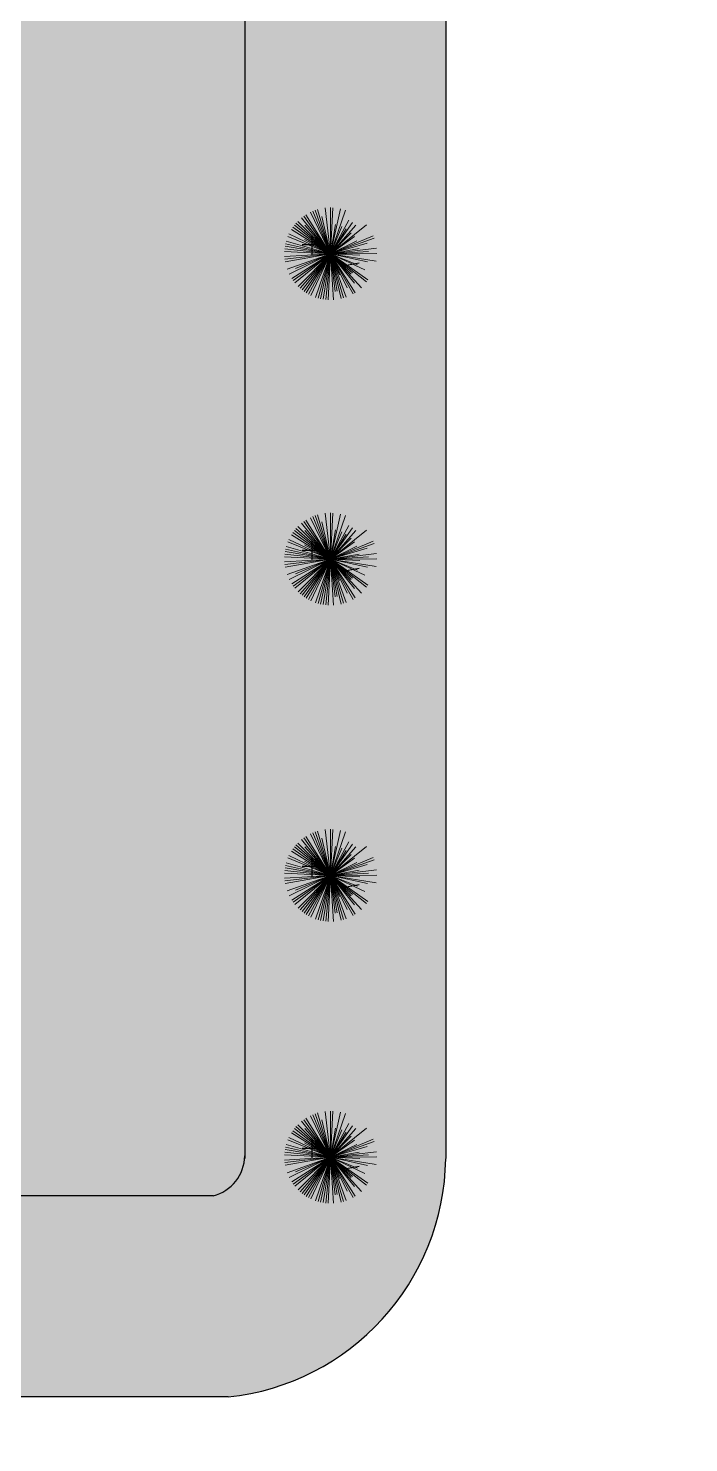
# Model space of a CAD drawing. Header units: millimetres. Extents: x -1544140 to 7445918, y -1294905 to 2019878.
# Drawn here: x 1798768 to 1799601, y 40757 to 42539 of the extents above; entities that cross this region are included whole.
import ezdxf

# ---------------------------------------------------------------- set-up
doc = ezdxf.new("R2010")
doc.units = ezdxf.units.MM
doc.header["$MEASUREMENT"] = 0
doc.layers.add('marc det', color=74, linetype='Continuous', lineweight=18)
picture_1 = doc.add_image_def('image5.png', size_in_pixel=(1482, 826))

msp = doc.modelspace()

# ---------------------------------------------------------------- hatches: boundary and pattern name
at = {"true_color": 0x8dc133, "transparency": 33554687}
h = msp.add_hatch(color=65, dxfattribs=at)
h.dxf.hatch_style = 1
h.paths.add_polyline_path([(1799294.3, 41123.3), (1799294.3, 43402.9, 0.352206), (1798795.6, 43794.6), (1795784.3, 43794.6, 0.266602), (1795426.2, 43411.2), (1795426.2, 41220.7, 0.323619), (1795829.8, 40814.3), (1799019.9, 40814.3, 0.388077)])
h.paths.add_polyline_path([(1799001.2, 41067.7), (1795854.3, 41067.7, -0.285044), (1795679.7, 41244.1), (1795679.7, 43377, -0.211803), (1795828.8, 43541.1), (1798797.3, 43541.1, -0.326949), (1799040.8, 43368.8), (1799040.8, 41120.8, -0.351898)], flags=16)
at = {"true_color": 0xb8d93f, "transparency": 33554687}
h = msp.add_hatch(color=63, dxfattribs=at)
h.dxf.hatch_style = 1
h.paths.add_polyline_path([(1799040.8, 43368.8, 0.326949), (1798797.3, 43541.1), (1795828.8, 43541.1, 0.386529), (1795679.7, 43204.8), (1795679.7, 41244.1, 0.417198), (1795963.9, 41067.7), (1799001.2, 41067.7, 0.351898), (1799040.8, 41120.8)])

# ---------------------------------------------------------------- linework, layer by layer
at = {"color": 116, "true_color": 0x136734}
for p, q in [((1799125.5, 42278.4), (1799125.5, 42253.7)), ((1799137.8, 42266.1), (1799113.2, 42266.1)), ((1799125.5, 41893.5), (1799125.5, 41868.9)), ((1799137.8, 41881.2), (1799113.2, 41881.2)), ((1799125.5, 41494.9), (1799125.5, 41470.2)), ((1799137.8, 41482.6), (1799113.2, 41482.6)), ((1799137.8, 41127.4), (1799113.2, 41127.4)), ((1799125.5, 41139.8), (1799125.5, 41115.1))]:
    msp.add_line(p, q, dxfattribs=at)
at = {"color": 116, "lineweight": -2, "true_color": 0x136734}
for p, q in [((1799166.6, 42240.2), (1799185.2, 42243.5)), ((1799166.6, 41855.3), (1799185.2, 41858.6)), ((1799166.6, 41456.7), (1799185.2, 41460)), ((1799166.6, 41101.6), (1799185.2, 41104.9))]:
    msp.add_line(p, q, dxfattribs=at)
for points in [[(1799294.3, 43402.9), (1799294.3, 41114.6)], [(1799040.8, 43368.8), (1799040.8, 41114.6)], [(1799001.2, 41067.7), (1795854.3, 41067.7)], [(1799019.9, 40814.3), (1795829.8, 40814.3)]]:
    msp.add_lwpolyline(points)
for radius, start in [(52.9, 284.4217), (306.3, 275.9777)]:
    msp.add_arc((1798988, 41118.9), radius, start, 359.182)
at = {"layer": 'marc det', "color": 116, "true_color": 0x136734}
for p, q in [((1799149.1, 42255.1), (1799117.9, 42304.1)), ((1799149.1, 42255.1), (1799123.6, 42307.3)), ((1799149.1, 42255.1), (1799126.6, 42308.7)), ((1799149.1, 42255.1), (1799129.6, 42309.8)), ((1799149.1, 42255.1), (1799132.7, 42310.9)), ((1799149.1, 42255.1), (1799142.3, 42312.8)), ((1799149.1, 42255.1), (1799148.8, 42313.2)), ((1799149.1, 42255.1), (1799152, 42313.1)), ((1799149.1, 42255.1), (1799161.7, 42311.8)), ((1799149.1, 42255.1), (1799168, 42310.1)), ((1799149.1, 42255.1), (1799099.7, 42285.7)), ((1799101.5, 42288.4), (1799149.1, 42255.1)), ((1799149.1, 42255.1), (1799101.5, 42288.4)), ((1799149.1, 42255.1), (1799103.5, 42291.1)), ((1799149.1, 42255.1), (1799105.5, 42293.6)), ((1799149.1, 42255.1), (1799107.8, 42295.9)), ((1799149.1, 42255.1), (1799112.6, 42300.3)), ((1799149.1, 42255.1), (1799115.2, 42302.3)), ((1799149.1, 42255.1), (1799116.7, 42291)), ((1799149.1, 42255.1), (1799138.1, 42302.2)), ((1799149.1, 42255.1), (1799172.2, 42297.4)), ((1799149.1, 42255.1), (1799176.7, 42294.5)), ((1799176.7, 42294.5), (1799149.1, 42255.1)), ((1799149.1, 42255.1), (1799155.1, 42291.8)), ((1799149.1, 42255.1), (1799194.4, 42291.6)), ((1799149.1, 42255.1), (1799181, 42291.1)), ((1799149.1, 42255.1), (1799163.1, 42289.4)), ((1799149.1, 42255.1), (1799168.6, 42286.6)), ((1799149.1, 42255.1), (1799092.4, 42267.7)), ((1799149.1, 42255.1), (1799093.2, 42270.8)), ((1799149.1, 42255.1), (1799095.3, 42277)), ((1799149.1, 42255.1), (1799096.6, 42280)), ((1799149.1, 42255.1), (1799116.4, 42272.9)), ((1799149.1, 42255.1), (1799175.1, 42281.4)), ((1799149.1, 42255.1), (1799202.7, 42277.7)), ((1799149.1, 42255.1), (1799179.1, 42276.6)), ((1799149.1, 42255.1), (1799203.9, 42274.6)), ((1799149.1, 42255.1), (1799182.2, 42271.3)), ((1799149.1, 42255.1), (1799195.1, 42268.6)), ((1799149.1, 42255.1), (1799091.1, 42258)), ((1799149.1, 42255.1), (1799091.1, 42251.5)), ((1799149.1, 42255.1), (1799091.3, 42261.2)), ((1799149.1, 42255.1), (1799091.4, 42248.2)), ((1799149.1, 42255.1), (1799091.7, 42264.5)), ((1799149.1, 42255.1), (1799091.9, 42245)), ((1799149.1, 42255.1), (1799094.4, 42235.6)), ((1799149.1, 42255.1), (1799096.9, 42229.5)), ((1799149.1, 42255.1), (1799100.1, 42223.9)), ((1799149.1, 42255.1), (1799101.9, 42221.2)), ((1799149.1, 42255.1), (1799103.9, 42218.6)), ((1799149.1, 42255.1), (1799104.7, 42236.4)), ((1799149.1, 42255.1), (1799108.3, 42213.7)), ((1799149.1, 42255.1), (1799110.6, 42211.5)), ((1799149.1, 42255.1), (1799113.1, 42209.4)), ((1799115.8, 42207.5), (1799149.1, 42255.1)), ((1799149.1, 42255.1), (1799118.5, 42205.7)), ((1799149.1, 42255.1), (1799121.3, 42204)), ((1799149.1, 42255.1), (1799124.2, 42202.6)), ((1799149.1, 42255.1), (1799130.2, 42200.1)), ((1799149.1, 42255.1), (1799133.4, 42199.1)), ((1799149.1, 42255.1), (1799136.5, 42198.3)), ((1799149.1, 42255.1), (1799139.7, 42197.7)), ((1799149.1, 42255.1), (1799143, 42197.3)), ((1799149.1, 42255.1), (1799146.2, 42197)), ((1799148.5, 42255.6), (1799196.1, 42222.3)), ((1799148.5, 42255.6), (1799194.2, 42219.7)), ((1799196.1, 42222.3), (1799148.5, 42255.6)), ((1799149.1, 42255.1), (1799206.9, 42261.9)), ((1799149.1, 42255.1), (1799185.3, 42261.5)), ((1799149.1, 42255.1), (1799196.9, 42258.1)), ((1799149.1, 42255.1), (1799207.3, 42255.4)), ((1799149.1, 42255.1), (1799154.8, 42207.6)), ((1799149.1, 42255.1), (1799152.7, 42197.1)), ((1799149.1, 42255.1), (1799157.4, 42208)), ((1799149.1, 42255.1), (1799168.6, 42200.3)), ((1799149.1, 42255.1), (1799165.5, 42199.3)), ((1799149.1, 42255.1), (1799162.4, 42198.5)), ((1799149.1, 42255.1), (1799177.5, 42204.4)), ((1799149.1, 42255.1), (1799170.1, 42212.2)), ((1799149.1, 42255.1), (1799180.3, 42206)), ((1799149.1, 42255.1), (1799185.8, 42253.2)), ((1799149.1, 42255.1), (1799206.5, 42245.7)), ((1799149.1, 42255.1), (1799195.8, 42244.7)), ((1799149.1, 42255.1), (1799183.1, 42241.3)), ((1799149.1, 42255.1), (1799160.4, 42228.3)), ((1799149.1, 42255.1), (1799175.2, 42229.4)), ((1799149.1, 42255.1), (1799176.6, 42230.9)), ((1799149.1, 42255.1), (1799192.3, 42234.6)), ((1799149.1, 42255.1), (1799179.1, 42218)), ((1799149.1, 42255.1), (1799188.1, 42212)), ((1799149.1, 41870.2), (1799107.8, 41911.1)), ((1799149.1, 41870.2), (1799112.6, 41915.5)), ((1799149.1, 41870.2), (1799115.2, 41917.4)), ((1799149.1, 41870.2), (1799117.9, 41919.3)), ((1799149.1, 41870.2), (1799123.6, 41922.4)), ((1799149.1, 41870.2), (1799126.6, 41923.8)), ((1799149.1, 41870.2), (1799129.6, 41925)), ((1799149.1, 41870.2), (1799132.7, 41926)), ((1799149.1, 41870.2), (1799138.1, 41917.3)), ((1799149.1, 41870.2), (1799142.3, 41928)), ((1799149.1, 41870.2), (1799148.8, 41928.4)), ((1799149.1, 41870.2), (1799152, 41928.3)), ((1799149.1, 41870.2), (1799161.7, 41927)), ((1799149.1, 41870.2), (1799168, 41925.2)), ((1799149.1, 41870.2), (1799172.2, 41912.5)), ((1799149.1, 41870.2), (1799096.6, 41895.1)), ((1799149.1, 41870.2), (1799099.7, 41900.9)), ((1799101.5, 41903.6), (1799149.1, 41870.2)), ((1799149.1, 41870.2), (1799101.5, 41903.6)), ((1799149.1, 41870.2), (1799103.5, 41906.2)), ((1799149.1, 41870.2), (1799105.5, 41908.7)), ((1799149.1, 41870.2), (1799116.7, 41906.1)), ((1799149.1, 41870.2), (1799176.7, 41909.6)), ((1799176.7, 41909.6), (1799149.1, 41870.2)), ((1799149.1, 41870.2), (1799155.1, 41906.9)), ((1799149.1, 41870.2), (1799194.4, 41906.7)), ((1799149.1, 41870.2), (1799181, 41906.3)), ((1799149.1, 41870.2), (1799163.1, 41904.6)), ((1799149.1, 41870.2), (1799168.6, 41901.7)), ((1799149.1, 41870.2), (1799175.1, 41896.5)), ((1799149.1, 41870.2), (1799091.3, 41876.4)), ((1799149.1, 41870.2), (1799091.7, 41879.6)), ((1799149.1, 41870.2), (1799092.4, 41882.8)), ((1799149.1, 41870.2), (1799093.2, 41886)), ((1799149.1, 41870.2), (1799095.3, 41892.1)), ((1799149.1, 41870.2), (1799116.4, 41888.1)), ((1799149.1, 41870.2), (1799202.7, 41892.8)), ((1799149.1, 41870.2), (1799179.1, 41891.8)), ((1799149.1, 41870.2), (1799203.9, 41889.7)), ((1799149.1, 41870.2), (1799182.2, 41886.4)), ((1799149.1, 41870.2), (1799195.1, 41883.8)), ((1799149.1, 41870.2), (1799206.9, 41877.1)), ((1799149.1, 41870.2), (1799185.3, 41876.6)), ((1799149.1, 41870.2), (1799091.1, 41873.1)), ((1799149.1, 41870.2), (1799091.1, 41866.6)), ((1799149.1, 41870.2), (1799091.4, 41863.4)), ((1799149.1, 41870.2), (1799091.9, 41860.1)), ((1799149.1, 41870.2), (1799094.4, 41850.7)), ((1799149.1, 41870.2), (1799096.9, 41844.7)), ((1799149.1, 41870.2), (1799100.1, 41839)), ((1799149.1, 41870.2), (1799101.9, 41836.3)), ((1799149.1, 41870.2), (1799103.9, 41833.7)), ((1799149.1, 41870.2), (1799104.7, 41851.5)), ((1799149.1, 41870.2), (1799108.3, 41828.9)), ((1799149.1, 41870.2), (1799110.6, 41826.6)), ((1799149.1, 41870.2), (1799113.1, 41824.6)), ((1799115.8, 41822.6), (1799149.1, 41870.2)), ((1799149.1, 41870.2), (1799118.5, 41820.8)), ((1799149.1, 41870.2), (1799121.3, 41819.2)), ((1799149.1, 41870.2), (1799124.2, 41817.7)), ((1799149.1, 41870.2), (1799130.2, 41815.2)), ((1799149.1, 41870.2), (1799133.4, 41814.3)), ((1799149.1, 41870.2), (1799136.5, 41813.5)), ((1799149.1, 41870.2), (1799139.7, 41812.8)), ((1799149.1, 41870.2), (1799143, 41812.4)), ((1799149.1, 41870.2), (1799146.2, 41812.2)), ((1799148.5, 41870.8), (1799196.1, 41837.4)), ((1799148.5, 41870.8), (1799194.2, 41834.8)), ((1799196.1, 41837.4), (1799148.5, 41870.8)), ((1799149.1, 41870.2), (1799196.9, 41873.2)), ((1799149.1, 41870.2), (1799207.3, 41870.6)), ((1799149.1, 41870.2), (1799154.8, 41822.8)), ((1799149.1, 41870.2), (1799152.7, 41812.2)), ((1799149.1, 41870.2), (1799157.4, 41823.2)), ((1799149.1, 41870.2), (1799168.6, 41815.5)), ((1799149.1, 41870.2), (1799165.5, 41814.5)), ((1799149.1, 41870.2), (1799162.4, 41813.6)), ((1799149.1, 41870.2), (1799177.5, 41819.5)), ((1799149.1, 41870.2), (1799170.1, 41827.3)), ((1799149.1, 41870.2), (1799180.3, 41821.2)), ((1799149.1, 41870.2), (1799185.8, 41868.4)), ((1799149.1, 41870.2), (1799206.5, 41860.8)), ((1799149.1, 41870.2), (1799195.8, 41859.9)), ((1799149.1, 41870.2), (1799183.1, 41856.4)), ((1799149.1, 41870.2), (1799160.4, 41843.4)), ((1799149.1, 41870.2), (1799175.2, 41844.5)), ((1799149.1, 41870.2), (1799176.6, 41846)), ((1799149.1, 41870.2), (1799192.3, 41849.8)), ((1799149.1, 41870.2), (1799179.1, 41833.1)), ((1799149.1, 41870.2), (1799188.1, 41827.1)), ((1799149.1, 41471.6), (1799115.2, 41518.8)), ((1799149.1, 41471.6), (1799117.9, 41520.6)), ((1799149.1, 41471.6), (1799123.6, 41523.8)), ((1799149.1, 41471.6), (1799126.6, 41525.2)), ((1799149.1, 41471.6), (1799129.6, 41526.3)), ((1799149.1, 41471.6), (1799132.7, 41527.3)), ((1799149.1, 41471.6), (1799138.1, 41518.7)), ((1799149.1, 41471.6), (1799142.3, 41529.3)), ((1799149.1, 41471.6), (1799148.8, 41529.7)), ((1799149.1, 41471.6), (1799152, 41529.6)), ((1799149.1, 41471.6), (1799161.7, 41528.3)), ((1799149.1, 41471.6), (1799168, 41526.6)), ((1799149.1, 41471.6), (1799099.7, 41502.2)), ((1799101.5, 41504.9), (1799149.1, 41471.6)), ((1799149.1, 41471.6), (1799101.5, 41504.9)), ((1799149.1, 41471.6), (1799103.5, 41507.6)), ((1799149.1, 41471.6), (1799105.5, 41510.1)), ((1799149.1, 41471.6), (1799107.8, 41512.4)), ((1799149.1, 41471.6), (1799112.6, 41516.8)), ((1799149.1, 41471.6), (1799116.7, 41507.5)), ((1799149.1, 41471.6), (1799172.2, 41513.9)), ((1799149.1, 41471.6), (1799176.7, 41511)), ((1799176.7, 41511), (1799149.1, 41471.6)), ((1799149.1, 41471.6), (1799155.1, 41508.2)), ((1799149.1, 41471.6), (1799194.4, 41508.1)), ((1799149.1, 41471.6), (1799181, 41507.6)), ((1799149.1, 41471.6), (1799163.1, 41505.9)), ((1799149.1, 41471.6), (1799168.6, 41503.1)), ((1799149.1, 41471.6), (1799092.4, 41484.2)), ((1799149.1, 41471.6), (1799093.2, 41487.3)), ((1799149.1, 41471.6), (1799095.3, 41493.5)), ((1799149.1, 41471.6), (1799096.6, 41496.5)), ((1799149.1, 41471.6), (1799116.4, 41489.4)), ((1799149.1, 41471.6), (1799175.1, 41497.9)), ((1799149.1, 41471.6), (1799202.7, 41494.1)), ((1799149.1, 41471.6), (1799179.1, 41493.1)), ((1799149.1, 41471.6), (1799203.9, 41491.1)), ((1799149.1, 41471.6), (1799182.2, 41487.8)), ((1799149.1, 41471.6), (1799195.1, 41485.1)), ((1799149.1, 41471.6), (1799091.1, 41474.5)), ((1799149.1, 41471.6), (1799091.1, 41468)), ((1799149.1, 41471.6), (1799091.3, 41477.7)), ((1799149.1, 41471.6), (1799091.4, 41464.7)), ((1799149.1, 41471.6), (1799091.7, 41481)), ((1799149.1, 41471.6), (1799091.9, 41461.5)), ((1799149.1, 41471.6), (1799094.4, 41452)), ((1799149.1, 41471.6), (1799096.9, 41446)), ((1799149.1, 41471.6), (1799100.1, 41440.4)), ((1799149.1, 41471.6), (1799101.9, 41437.7)), ((1799149.1, 41471.6), (1799103.9, 41435.1)), ((1799149.1, 41471.6), (1799104.7, 41452.9)), ((1799149.1, 41471.6), (1799108.3, 41430.2)), ((1799149.1, 41471.6), (1799110.6, 41428)), ((1799149.1, 41471.6), (1799113.1, 41425.9)), ((1799115.8, 41424), (1799149.1, 41471.6)), ((1799149.1, 41471.6), (1799118.5, 41422.2)), ((1799149.1, 41471.6), (1799121.3, 41420.5)), ((1799149.1, 41471.6), (1799124.2, 41419)), ((1799149.1, 41471.6), (1799130.2, 41416.6)), ((1799149.1, 41471.6), (1799133.4, 41415.6)), ((1799149.1, 41471.6), (1799136.5, 41414.8)), ((1799149.1, 41471.6), (1799139.7, 41414.2)), ((1799149.1, 41471.6), (1799143, 41413.8)), ((1799149.1, 41471.6), (1799146.2, 41413.5)), ((1799148.5, 41472.1), (1799196.1, 41438.8)), ((1799148.5, 41472.1), (1799194.2, 41436.2)), ((1799196.1, 41438.8), (1799148.5, 41472.1)), ((1799149.1, 41471.6), (1799206.9, 41478.4)), ((1799149.1, 41471.6), (1799185.3, 41478)), ((1799149.1, 41471.6), (1799196.9, 41474.5)), ((1799149.1, 41471.6), (1799207.3, 41471.9)), ((1799149.1, 41471.6), (1799154.8, 41424.1)), ((1799149.1, 41471.6), (1799152.7, 41413.6)), ((1799149.1, 41471.6), (1799157.4, 41424.5)), ((1799149.1, 41471.6), (1799168.6, 41416.8)), ((1799149.1, 41471.6), (1799165.5, 41415.8)), ((1799149.1, 41471.6), (1799162.4, 41415)), ((1799149.1, 41471.6), (1799177.5, 41420.9)), ((1799149.1, 41471.6), (1799170.1, 41428.7)), ((1799149.1, 41471.6), (1799180.3, 41422.5)), ((1799149.1, 41471.6), (1799185.8, 41469.7)), ((1799149.1, 41471.6), (1799206.5, 41462.2)), ((1799149.1, 41471.6), (1799195.8, 41461.2)), ((1799149.1, 41471.6), (1799183.1, 41457.8)), ((1799149.1, 41471.6), (1799160.4, 41444.8)), ((1799149.1, 41471.6), (1799175.2, 41445.8)), ((1799149.1, 41471.6), (1799176.6, 41447.3)), ((1799149.1, 41471.6), (1799192.3, 41451.1)), ((1799149.1, 41471.6), (1799179.1, 41434.4)), ((1799149.1, 41471.6), (1799188.1, 41428.5)), ((1799149.1, 41116.5), (1799115.2, 41163.7)), ((1799149.1, 41116.5), (1799117.9, 41165.5)), ((1799149.1, 41116.5), (1799123.6, 41168.7)), ((1799149.1, 41116.5), (1799126.6, 41170)), ((1799149.1, 41116.5), (1799129.6, 41171.2)), ((1799149.1, 41116.5), (1799132.7, 41172.2)), ((1799149.1, 41116.5), (1799138.1, 41163.5)), ((1799149.1, 41116.5), (1799142.3, 41174.2)), ((1799149.1, 41116.5), (1799148.8, 41174.6)), ((1799149.1, 41116.5), (1799152, 41174.5)), ((1799149.1, 41116.5), (1799161.7, 41173.2)), ((1799149.1, 41116.5), (1799168, 41171.4)), ((1799149.1, 41116.5), (1799099.7, 41147.1)), ((1799101.5, 41149.8), (1799149.1, 41116.5)), ((1799149.1, 41116.5), (1799101.5, 41149.8)), ((1799149.1, 41116.5), (1799103.5, 41152.4)), ((1799149.1, 41116.5), (1799105.5, 41154.9)), ((1799149.1, 41116.5), (1799107.8, 41157.3)), ((1799149.1, 41116.5), (1799112.6, 41161.7)), ((1799149.1, 41116.5), (1799116.7, 41152.4)), ((1799149.1, 41116.5), (1799172.2, 41158.8)), ((1799149.1, 41116.5), (1799176.7, 41155.9)), ((1799176.7, 41155.9), (1799149.1, 41116.5)), ((1799149.1, 41116.5), (1799155.1, 41153.1)), ((1799149.1, 41116.5), (1799194.4, 41153)), ((1799149.1, 41116.5), (1799181, 41152.5)), ((1799149.1, 41116.5), (1799163.1, 41150.8)), ((1799149.1, 41116.5), (1799168.6, 41147.9)), ((1799149.1, 41116.5), (1799092.4, 41129.1)), ((1799149.1, 41116.5), (1799093.2, 41132.2)), ((1799149.1, 41116.5), (1799095.3, 41138.4)), ((1799149.1, 41116.5), (1799096.6, 41141.4)), ((1799149.1, 41116.5), (1799116.4, 41134.3)), ((1799149.1, 41116.5), (1799175.1, 41142.7)), ((1799149.1, 41116.5), (1799202.7, 41139)), ((1799149.1, 41116.5), (1799179.1, 41138)), ((1799149.1, 41116.5), (1799203.9, 41136)), ((1799149.1, 41116.5), (1799182.2, 41132.6)), ((1799149.1, 41116.5), (1799195.1, 41130)), ((1799149.1, 41116.5), (1799091.1, 41119.4)), ((1799149.1, 41116.5), (1799091.1, 41112.8)), ((1799149.1, 41116.5), (1799091.3, 41122.6)), ((1799149.1, 41116.5), (1799091.4, 41109.6)), ((1799149.1, 41116.5), (1799091.7, 41125.9)), ((1799149.1, 41116.5), (1799091.9, 41106.4)), ((1799149.1, 41116.5), (1799094.4, 41096.9)), ((1799149.1, 41116.5), (1799096.9, 41090.9)), ((1799149.1, 41116.5), (1799100.1, 41085.2)), ((1799149.1, 41116.5), (1799101.9, 41082.5)), ((1799149.1, 41116.5), (1799103.9, 41079.9)), ((1799149.1, 41116.5), (1799104.7, 41097.8)), ((1799149.1, 41116.5), (1799108.3, 41075.1)), ((1799149.1, 41116.5), (1799110.6, 41072.9)), ((1799149.1, 41116.5), (1799113.1, 41070.8)), ((1799115.8, 41068.8), (1799149.1, 41116.5)), ((1799149.1, 41116.5), (1799118.5, 41067)), ((1799149.1, 41116.5), (1799121.3, 41065.4)), ((1799149.1, 41116.5), (1799124.2, 41063.9)), ((1799149.1, 41116.5), (1799130.2, 41061.5)), ((1799149.1, 41116.5), (1799133.4, 41060.5)), ((1799149.1, 41116.5), (1799136.5, 41059.7)), ((1799149.1, 41116.5), (1799139.7, 41059.1)), ((1799149.1, 41116.5), (1799143, 41058.6)), ((1799149.1, 41116.5), (1799146.2, 41058.4)), ((1799148.5, 41117), (1799196.1, 41083.6)), ((1799148.5, 41117), (1799194.2, 41081)), ((1799196.1, 41083.6), (1799148.5, 41117)), ((1799149.1, 41116.5), (1799206.9, 41123.3)), ((1799149.1, 41116.5), (1799185.3, 41122.8)), ((1799149.1, 41116.5), (1799196.9, 41119.4)), ((1799149.1, 41116.5), (1799207.3, 41116.8)), ((1799149.1, 41116.5), (1799154.8, 41069)), ((1799149.1, 41116.5), (1799152.7, 41058.4)), ((1799149.1, 41116.5), (1799157.4, 41069.4)), ((1799149.1, 41116.5), (1799168.6, 41061.7)), ((1799149.1, 41116.5), (1799165.5, 41060.7)), ((1799149.1, 41116.5), (1799162.4, 41059.9)), ((1799149.1, 41116.5), (1799177.5, 41065.7)), ((1799149.1, 41116.5), (1799170.1, 41073.6)), ((1799149.1, 41116.5), (1799180.3, 41067.4)), ((1799149.1, 41116.5), (1799185.8, 41114.6)), ((1799149.1, 41116.5), (1799206.5, 41107.1)), ((1799149.1, 41116.5), (1799195.8, 41106.1)), ((1799149.1, 41116.5), (1799183.1, 41102.6)), ((1799149.1, 41116.5), (1799160.4, 41089.7)), ((1799149.1, 41116.5), (1799175.2, 41090.7)), ((1799149.1, 41116.5), (1799176.6, 41092.2)), ((1799149.1, 41116.5), (1799192.3, 41096)), ((1799149.1, 41116.5), (1799179.1, 41079.3)), ((1799149.1, 41116.5), (1799188.1, 41073.3))]:
    msp.add_line(p, q, dxfattribs=at)

# ---------------------------------------------------------------- pictures from other files: only their frames are drawn
image = msp.add_image(picture_1, insert=(1748459.4, -24499.6), size_in_units=(203261.5, 113288.8))
image.dxf.flags = 7

doc.saveas('drawing.dxf')
